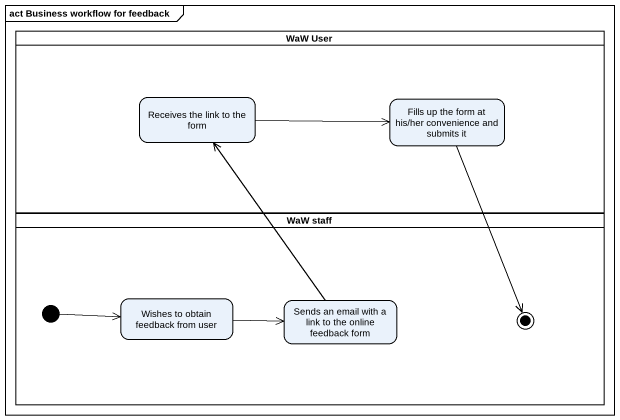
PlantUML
@startuml
mainframe act Business workflow for feedback
hide empty description
state "WaW User" as WaW_User <<partition>> {
  state "Receives the link to the form" as Receives_the_link_to_the
  state "Fills up the form at his/her convenience and submits it" as Fills_up_the_form_at_his
}
state "WaW staff" as WaW_staff <<partition>> {
  state "Wishes to obtain feedback from user" as Wishes_to_obtain_feedback
  state "Sends an email with a link to the online feedback form" as Sends_an_email_with_a_link
  state final1 <<end>>
  [*] -right-> Wishes_to_obtain_feedback
}
Receives_the_link_to_the -right-> Fills_up_the_form_at_his
Fills_up_the_form_at_his --> final1
Wishes_to_obtain_feedback -right-> Sends_an_email_with_a_link
Sends_an_email_with_a_link -up-> Receives_the_link_to_the
@enduml
